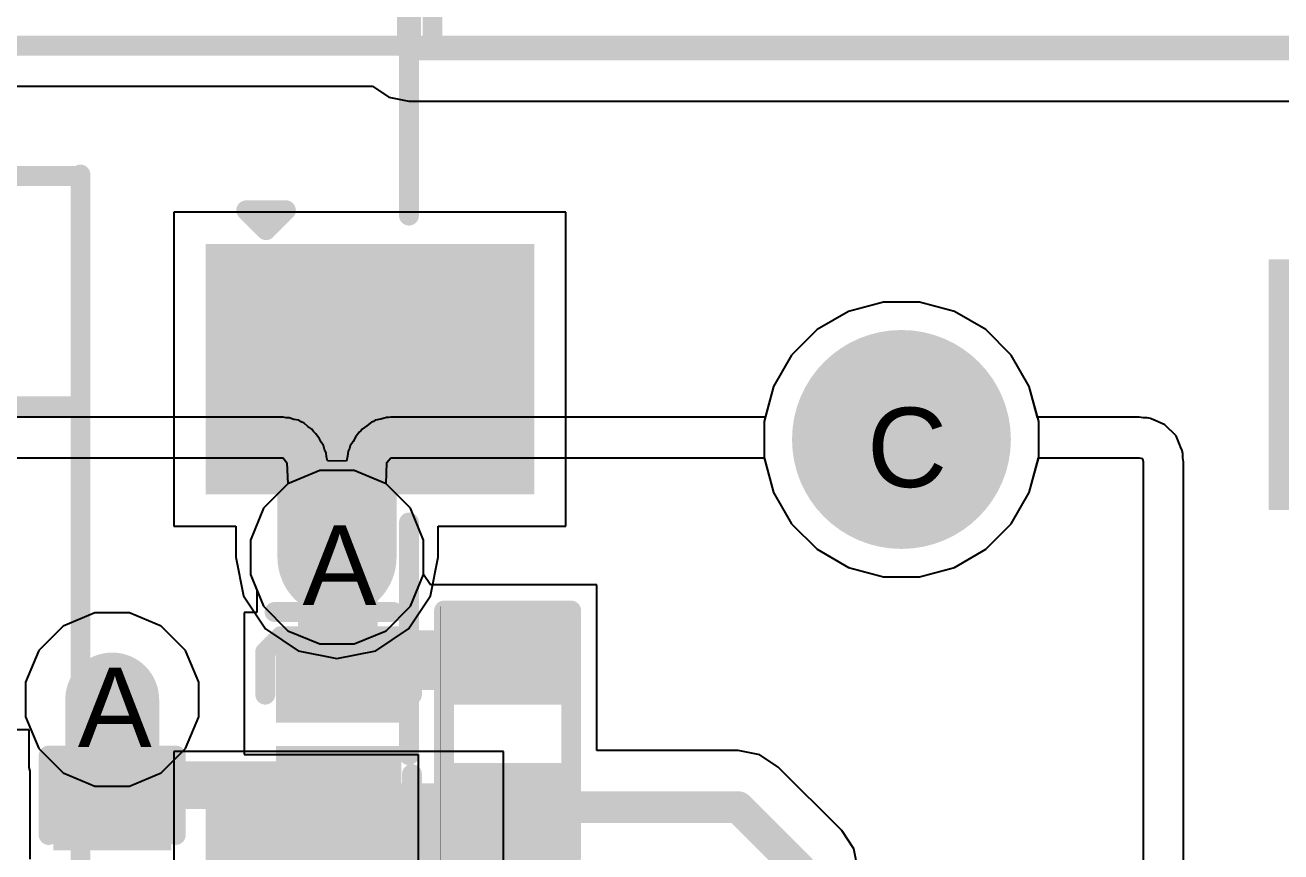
# Model space of a CAD drawing. Header units: inches. Extents: x 0 to 5271, y 0 to 5417.
# Drawn here: x 38.09 to 46.12, y 104.84 to 110.13 of the extents above; entities that cross this region are included whole.
import ezdxf

# ---------------------------------------------------------------- set-up
doc = ezdxf.new("R2010")
doc.units = ezdxf.units.IN
for name, color, linetype in [('Board_Outline', 216, 'Continuous'), ('Bottom Layer', 5, 'Continuous'), ('Bottom Overlay', 54, 'Continuous'), ('Bottom Paste', 16, 'Continuous'), ('Bottom Solder', 6, 'Continuous'), ('Drill Drawing', 1, 'Continuous'), ('Keep-Out Layer', 6, 'Continuous'), ('L2_GND1', 16, 'Continuous'), ('L3_SIG1', 76, 'Continuous'), ('L4_PWR', 90, 'Continuous'), ('L5_GND2', 156, 'Continuous'), ('L6_SIG2', 130, 'Continuous'), ('L7_GND3', 216, 'Continuous'), ('Pad Holes', 156, 'Continuous'), ('Top Layer', 1, 'Continuous'), ('Top Overlay', 2, 'Continuous'), ('Top Paste', 8, 'Continuous'), ('Top Solder', 216, 'Continuous'), ('Via Holes', 16, 'Continuous')]:
    doc.layers.add(name, color=color, linetype=linetype)
doc.styles.add('Arial', font='', dxfattribs={"height": 0.2})
doc.styles.get('Arial').set_extended_font_data('Arial')

# ---------------------------------------------------------------- blocks, each defined once
blk = doc.blocks.new('PJ_332D_6A_4')
at = {"layer": 'Bottom Solder'}
h = blk.add_hatch(color=6, dxfattribs=at)
edge = h.paths.add_edge_path()
edge.add_arc((0, 4.275), 0.1016, 0, 360)
at = {"layer": 'Pad Holes'}
h = blk.add_hatch(color=7, dxfattribs=at)
edge = h.paths.add_edge_path()
edge.add_arc((0, 4.275), 0.7, 0, 360)
at = {"layer": 'Top Layer'}
for points in [[(-4.4, 3.975), (-4.4, 5.475), (-2.4, 5.475), (-2.4, 3.975)], [(2.4, 3.875), (2.4, 5.375), (4.4, 5.375), (4.4, 3.875)], [(-4.3999, 0.525), (-4.3999, 2.025), (-2.7999, 2.025), (-2.7999, 0.525)]]:
    blk.add_hatch(color=1, dxfattribs=at).paths.add_polyline_path(points)
at = {"layer": 'Top Paste'}
for points in [[(-4.4, 3.975), (-4.4, 5.475), (-2.4, 5.475), (-2.4, 3.975)], [(2.4, 3.875), (2.4, 5.375), (4.4, 5.375), (4.4, 3.875)], [(-4.3999, 0.525), (-4.3999, 2.025), (-2.7999, 2.025), (-2.7999, 0.525)]]:
    blk.add_hatch(color=8, dxfattribs=at).paths.add_polyline_path(points)
at = {"layer": 'Top Solder'}
for points in [[(-4.4508, 3.9242), (-4.4508, 5.5258), (-2.3492, 5.5258), (-2.3492, 3.9242)], [(2.3492, 3.8242), (2.3492, 5.4258), (4.4508, 5.4258), (4.4508, 3.8242)], [(-4.4507, 0.4742), (-4.4507, 2.0758), (-2.7491, 2.0758), (-2.7491, 0.4742)]]:
    blk.add_hatch(color=216, dxfattribs=at).paths.add_polyline_path(points)
h = blk.add_hatch(color=216, dxfattribs=at)
edge = h.paths.add_edge_path()
edge.add_arc((0, 4.275), 0.1016, 0, 360)
at = {"layer": 'Keep-Out Layer'}
for points in [[(-3.15, 6.775, 0.152, 0.152, 0), (-3.15, 8.775, 0.152, 0.152, 0)], [(-3.15, 6.775, 0.152, 0.152, 0), (-3.15, 8.775, 0.152, 0.152, 0)], [(-3.15, 6.775, 0.152, 0.152, 0), (3.15, 6.775, 0.152, 0.152, 0)], [(-3.15, 6.775, 0.152, 0.152, 0), (3.15, 6.775, 0.152, 0.152, 0)]]:
    blk.add_lwpolyline(points, format="xyseb", dxfattribs=at)
blk.add_lwpolyline([(-3.188, 6.775, 0.076, 0.076, 1), (-3.112, 6.775, 0.076, 0.076, 1)], format="xyseb", close=True, dxfattribs=at)
blk.add_lwpolyline([(-3.188, 6.775, 0.076, 0.076, 1), (-3.112, 6.775, 0.076, 0.076, 1)], format="xyseb", close=True, dxfattribs=at)
blk.add_lwpolyline([(-3.188, 6.775, 0.076, 0.076, 1), (-3.112, 6.775, 0.076, 0.076, 1)], format="xyseb", close=True, dxfattribs=at)
blk.add_lwpolyline([(-3.188, 6.775, 0.076, 0.076, 1), (-3.112, 6.775, 0.076, 0.076, 1)], format="xyseb", close=True, dxfattribs=at)
at = {"layer": 'Top Overlay'}
for points in [[(-3, 6.7751, 0.127, 0.127, 0), (-3, 8.7751, 0.127, 0.127, 0)], [(-3.15, 5.7062, 0.127, 0.127, 0), (-3.15, 6.7751, 0.127, 0.127, 0)], [(-3.15, 6.7751, 0.127, 0.127, 0), (3.15, 6.7751, 0.127, 0.127, 0)], [(-4.191, 5.7404, 0.127, 0.127, 0), (-4.064, 5.6134, 0.127, 0.127, 0)], [(-4.191, 5.7404, 0.127, 0.127, 0), (-3.937, 5.7404, 0.127, 0.127, 0)], [(-4.064, 5.6134, 0.127, 0.127, 0), (-3.937, 5.7404, 0.127, 0.127, 0)], [(-3.15, 2.2562, 0.127, 0.127, 0), (-3.15, 3.7439, 0.127, 0.127, 0)]]:
    blk.add_lwpolyline(points, format="xyseb", dxfattribs=at)
for points in [[(-3.1818, 6.7751, 0.0635, 0.0635, 1), (-3.1183, 6.7751, 0.0635, 0.0635, 1)], [(-3.1818, 6.7751, 0.0635, 0.0635, 1), (-3.1183, 6.7751, 0.0635, 0.0635, 1)], [(-3.0317, 6.7751, 0.0635, 0.0635, 1), (-2.9682, 6.7751, 0.0635, 0.0635, 1)], [(-4.2227, 5.7404, 0.0635, 0.0635, 1), (-4.1593, 5.7404, 0.0635, 0.0635, 1)], [(-4.2227, 5.7404, 0.0635, 0.0635, 1), (-4.1593, 5.7404, 0.0635, 0.0635, 1)], [(-3.9688, 5.7404, 0.0635, 0.0635, 1), (-3.9053, 5.7404, 0.0635, 0.0635, 1)], [(-3.9688, 5.7404, 0.0635, 0.0635, 1), (-3.9053, 5.7404, 0.0635, 0.0635, 1)], [(-3.1818, 5.7062, 0.0635, 0.0635, 1), (-3.1183, 5.7062, 0.0635, 0.0635, 1)], [(-4.0957, 5.6134, 0.0635, 0.0635, 1), (-4.0322, 5.6134, 0.0635, 0.0635, 1)], [(-4.0957, 5.6134, 0.0635, 0.0635, 1), (-4.0322, 5.6134, 0.0635, 0.0635, 1)], [(-3.1818, 3.7439, 0.0635, 0.0635, 1), (-3.1183, 3.7439, 0.0635, 0.0635, 1)], [(-3.1818, 2.2562, 0.0635, 0.0635, 1), (-3.1183, 2.2562, 0.0635, 0.0635, 1)]]:
    blk.add_lwpolyline(points, format="xyseb", close=True, dxfattribs=at)
blk = doc.blocks.new('DFN1006_2L__B__D____________B_112')
at = {"layer": 'Bottom Layer'}
for points in [[(-0.525, 0.35), (-0.125, 0.35), (-0.125, -0.35), (-0.525, -0.35)], [(0.125, 0.35), (0.525, 0.35), (0.525, -0.35), (0.125, -0.35)]]:
    blk.add_hatch(color=5, dxfattribs=at).paths.add_polyline_path(points)
at = {"layer": 'Bottom Paste'}
for points in [[(-0.525, 0.35), (-0.125, 0.35), (-0.125, -0.35), (-0.525, -0.35)], [(0.125, 0.35), (0.525, 0.35), (0.525, -0.35), (0.125, -0.35)]]:
    blk.add_hatch(color=16, dxfattribs=at).paths.add_polyline_path(points)
at = {"layer": 'Bottom Solder'}
for points in [[(-0.5758, 0.4008), (-0.0742, 0.4008), (-0.0742, -0.4008), (-0.5758, -0.4008)], [(0.0742, 0.4008), (0.5758, 0.4008), (0.5758, -0.4008), (0.0742, -0.4008)]]:
    blk.add_hatch(color=6, dxfattribs=at).paths.add_polyline_path(points)
at = {"layer": 'Bottom Overlay'}
for points in [[(-0.5283, 0.4691, 0.127, 0.127, 0), (-0.6283, 0.3691, 0.127, 0.127, 0)], [(-0.5283, 0.4691, 0.127, 0.127, 0), (-0.254, 0.4691, 0.127, 0.127, 0)], [(0.254, 0.4691, 0.127, 0.127, 0), (0.5283, 0.4691, 0.127, 0.127, 0)], [(0.5283, 0.4691, 0.127, 0.127, 0), (0.6284, 0.3691, 0.127, 0.127, 0)], [(-0.783, 0.41, 0.127, 0.127, 0), (-0.783, -0.3501, 0.127, 0.127, 0)], [(-0.6283, 0.3691, 0.127, 0.127, 0), (-0.6283, -0.3692, 0.127, 0.127, 0)], [(0.6284, 0.3691, 0.127, 0.127, 0), (0.6284, -0.3692, 0.127, 0.127, 0)], [(0.7829, 0.41, 0.127, 0.127, 0), (0.7829, -0.3501, 0.127, 0.127, 0)], [(-0.6283, -0.3692, 0.127, 0.127, 0), (-0.5283, -0.4692, 0.127, 0.127, 0)], [(0.6284, -0.3692, 0.127, 0.127, 0), (0.5283, -0.4692, 0.127, 0.127, 0)], [(-0.5283, -0.4692, 0.127, 0.127, 0), (-0.4983, -0.4692, 0.127, 0.127, 0)], [(-0.4983, -0.4692, 0.127, 0.127, 0), (-0.254, -0.4692, 0.127, 0.127, 0)], [(0.254, -0.4692, 0.127, 0.127, 0), (0.4984, -0.4692, 0.127, 0.127, 0)], [(0.4984, -0.4692, 0.127, 0.127, 0), (0.5283, -0.4692, 0.127, 0.127, 0)]]:
    blk.add_lwpolyline(points, format="xyseb", dxfattribs=at)
for points in [[(-0.5601, 0.4691, 0.0635, 0.0635, 1), (-0.4966, 0.4691, 0.0635, 0.0635, 1)], [(-0.5601, 0.4691, 0.0635, 0.0635, 1), (-0.4966, 0.4691, 0.0635, 0.0635, 1)], [(-0.2857, 0.4691, 0.0635, 0.0635, 1), (-0.2222, 0.4691, 0.0635, 0.0635, 1)], [(0.2223, 0.4691, 0.0635, 0.0635, 1), (0.2858, 0.4691, 0.0635, 0.0635, 1)], [(0.4966, 0.4691, 0.0635, 0.0635, 1), (0.5601, 0.4691, 0.0635, 0.0635, 1)], [(0.4966, 0.4691, 0.0635, 0.0635, 1), (0.5601, 0.4691, 0.0635, 0.0635, 1)], [(-0.8147, 0.41, 0.0635, 0.0635, 1), (-0.7512, 0.41, 0.0635, 0.0635, 1)], [(-0.6601, 0.3691, 0.0635, 0.0635, 1), (-0.5966, 0.3691, 0.0635, 0.0635, 1)], [(-0.6601, 0.3691, 0.0635, 0.0635, 1), (-0.5966, 0.3691, 0.0635, 0.0635, 1)], [(0.5966, 0.3691, 0.0635, 0.0635, 1), (0.6601, 0.3691, 0.0635, 0.0635, 1)], [(0.5966, 0.3691, 0.0635, 0.0635, 1), (0.6601, 0.3691, 0.0635, 0.0635, 1)], [(0.7512, 0.41, 0.0635, 0.0635, 1), (0.8147, 0.41, 0.0635, 0.0635, 1)], [(-0.8147, -0.3501, 0.0635, 0.0635, 1), (-0.7512, -0.3501, 0.0635, 0.0635, 1)], [(-0.6601, -0.3692, 0.0635, 0.0635, 1), (-0.5966, -0.3692, 0.0635, 0.0635, 1)], [(-0.6601, -0.3692, 0.0635, 0.0635, 1), (-0.5966, -0.3692, 0.0635, 0.0635, 1)], [(0.5966, -0.3692, 0.0635, 0.0635, 1), (0.6601, -0.3692, 0.0635, 0.0635, 1)], [(0.5966, -0.3692, 0.0635, 0.0635, 1), (0.6601, -0.3692, 0.0635, 0.0635, 1)], [(0.7512, -0.3501, 0.0635, 0.0635, 1), (0.8147, -0.3501, 0.0635, 0.0635, 1)], [(-0.5601, -0.4692, 0.0635, 0.0635, 1), (-0.4966, -0.4692, 0.0635, 0.0635, 1)], [(-0.5601, -0.4692, 0.0635, 0.0635, 1), (-0.4966, -0.4692, 0.0635, 0.0635, 1)], [(-0.5301, -0.4692, 0.0635, 0.0635, 1), (-0.4666, -0.4692, 0.0635, 0.0635, 1)], [(-0.5301, -0.4692, 0.0635, 0.0635, 1), (-0.4666, -0.4692, 0.0635, 0.0635, 1)], [(-0.2857, -0.4692, 0.0635, 0.0635, 1), (-0.2222, -0.4692, 0.0635, 0.0635, 1)], [(0.2223, -0.4692, 0.0635, 0.0635, 1), (0.2858, -0.4692, 0.0635, 0.0635, 1)], [(0.4666, -0.4692, 0.0635, 0.0635, 1), (0.5301, -0.4692, 0.0635, 0.0635, 1)], [(0.4666, -0.4692, 0.0635, 0.0635, 1), (0.5301, -0.4692, 0.0635, 0.0635, 1)], [(0.4966, -0.4692, 0.0635, 0.0635, 1), (0.5601, -0.4692, 0.0635, 0.0635, 1)], [(0.4966, -0.4692, 0.0635, 0.0635, 1), (0.5601, -0.4692, 0.0635, 0.0635, 1)]]:
    blk.add_lwpolyline(points, format="xyseb", close=True, dxfattribs=at)
blk = doc.blocks.new('XH_2A_Y_291')
at = {"layer": 'Top Overlay'}
for points in [[(-2.4384, 3.3528, 0.127, 0.127, 0), (-2.4384, -2.4473, 0.127, 0.127, 0)], [(-1.8542, -0.9652, 0.127, 0.127, 0), (-2.4384, -0.9652, 0.127, 0.127, 0)], [(5.08, -2.4384, 0.127, 0.127, 0), (-2.4201, -2.4384, 0.127, 0.127, 0)]]:
    blk.add_lwpolyline(points, format="xyseb", dxfattribs=at)
for points in [[(-2.4702, -0.9652, 0.0635, 0.0635, 1), (-2.4067, -0.9652, 0.0635, 0.0635, 1)], [(-2.4702, -2.4473, 0.0635, 0.0635, 1), (-2.4067, -2.4473, 0.0635, 0.0635, 1)], [(-2.4519, -2.4384, 0.0635, 0.0635, 1), (-2.3884, -2.4384, 0.0635, 0.0635, 1)]]:
    blk.add_lwpolyline(points, format="xyseb", close=True, dxfattribs=at)
blk = doc.blocks.new('RES_0402_B_503')
at = {"layer": 'Bottom Layer'}
for points in [[(-0.2413, 0.3175), (-0.2413, -0.3175), (-0.6985, -0.3175), (-0.6985, 0.3175)], [(0.6985, 0.3175), (0.6985, -0.3175), (0.2413, -0.3175), (0.2413, 0.3175)]]:
    blk.add_hatch(color=5, dxfattribs=at).paths.add_polyline_path(points)
at = {"layer": 'Bottom Paste'}
for points in [[(-0.2413, 0.3175), (-0.2413, -0.3175), (-0.6985, -0.3175), (-0.6985, 0.3175)], [(0.6985, 0.3175), (0.6985, -0.3175), (0.2413, -0.3175), (0.2413, 0.3175)]]:
    blk.add_hatch(color=16, dxfattribs=at).paths.add_polyline_path(points)
at = {"layer": 'Bottom Solder'}
for points in [[(-0.1863, 0.3725), (-0.1863, -0.3725), (-0.7535, -0.3725), (-0.7535, 0.3725)], [(0.7535, 0.3725), (0.7535, -0.3725), (0.1863, -0.3725), (0.1863, 0.3725)]]:
    blk.add_hatch(color=6, dxfattribs=at).paths.add_polyline_path(points)
at = {"layer": 'Bottom Overlay'}
for points in [[(-0.7874, 0.4064, 0.127, 0.127, 0), (0.7874, 0.4064, 0.127, 0.127, 0)], [(-0.7874, 0.4064, 0.127, 0.127, 0), (-0.7874, -0.4064, 0.127, 0.127, 0)], [(-0.8128, 0.4318, 0.00323, 0.00323, 0), (0.8128, 0.4318, 0.00323, 0.00323, 0)], [(0.7874, 0.4064, 0.127, 0.127, 0), (0.7874, -0.4064, 0.127, 0.127, 0)], [(-0.7874, -0.4064, 0.127, 0.127, 0), (0.7874, -0.4064, 0.127, 0.127, 0)]]:
    blk.add_lwpolyline(points, format="xyseb", dxfattribs=at)
for points in [[(-0.8192, 0.4064, 0.0635, 0.0635, 1), (-0.7557, 0.4064, 0.0635, 0.0635, 1)], [(-0.8192, 0.4064, 0.0635, 0.0635, 1), (-0.7557, 0.4064, 0.0635, 0.0635, 1)], [(-0.8136, 0.4318, 0.00161, 0.00161, 1), (-0.812, 0.4318, 0.00161, 0.00161, 1)], [(0.7556, 0.4064, 0.0635, 0.0635, 1), (0.8191, 0.4064, 0.0635, 0.0635, 1)], [(0.7556, 0.4064, 0.0635, 0.0635, 1), (0.8191, 0.4064, 0.0635, 0.0635, 1)], [(0.812, 0.4318, 0.00161, 0.00161, 1), (0.8136, 0.4318, 0.00161, 0.00161, 1)], [(-0.8192, -0.4064, 0.0635, 0.0635, 1), (-0.7557, -0.4064, 0.0635, 0.0635, 1)], [(-0.8192, -0.4064, 0.0635, 0.0635, 1), (-0.7557, -0.4064, 0.0635, 0.0635, 1)], [(0.7556, -0.4064, 0.0635, 0.0635, 1), (0.8191, -0.4064, 0.0635, 0.0635, 1)], [(0.7556, -0.4064, 0.0635, 0.0635, 1), (0.8191, -0.4064, 0.0635, 0.0635, 1)]]:
    blk.add_lwpolyline(points, format="xyseb", close=True, dxfattribs=at)
blk = doc.blocks.new('CAP_0402_B_565')
at = {"layer": 'Bottom Layer'}
for points in [[(-0.2414, 0.3175), (-0.2414, -0.3175), (-0.6986, -0.3175), (-0.6986, 0.3175)], [(0.6984, 0.3175), (0.6984, -0.3175), (0.2412, -0.3175), (0.2412, 0.3175)]]:
    blk.add_hatch(color=5, dxfattribs=at).paths.add_polyline_path(points)
at = {"layer": 'Bottom Paste'}
for points in [[(-0.2414, 0.3175), (-0.2414, -0.3175), (-0.6986, -0.3175), (-0.6986, 0.3175)], [(0.6984, 0.3175), (0.6984, -0.3175), (0.2412, -0.3175), (0.2412, 0.3175)]]:
    blk.add_hatch(color=16, dxfattribs=at).paths.add_polyline_path(points)
at = {"layer": 'Bottom Solder'}
for points in [[(-0.1814, 0.3775), (-0.1814, -0.3775), (-0.7586, -0.3775), (-0.7586, 0.3775)], [(0.7584, 0.3775), (0.7584, -0.3775), (0.1812, -0.3775), (0.1812, 0.3775)]]:
    blk.add_hatch(color=6, dxfattribs=at).paths.add_polyline_path(points)
at = {"layer": 'Bottom Overlay'}
for points in [[(-0.7875, -0.4064, 0.127, 0.127, 0), (-0.7875, 0.4064, 0.127, 0.127, 0)], [(-0.2795, 0.4064, 0.127, 0.127, 0), (-0.7875, 0.4064, 0.127, 0.127, 0)], [(0.7873, 0.4064, 0.127, 0.127, 0), (0.2793, 0.4064, 0.127, 0.127, 0)], [(0.7873, -0.4064, 0.127, 0.127, 0), (0.7873, 0.4064, 0.127, 0.127, 0)], [(-0.2795, -0.4064, 0.127, 0.127, 0), (-0.7875, -0.4064, 0.127, 0.127, 0)], [(0.7873, -0.4064, 0.127, 0.127, 0), (0.2793, -0.4064, 0.127, 0.127, 0)]]:
    blk.add_lwpolyline(points, format="xyseb", dxfattribs=at)
for points in [[(-0.8192, 0.4064, 0.0635, 0.0635, 1), (-0.7557, 0.4064, 0.0635, 0.0635, 1)], [(-0.8192, 0.4064, 0.0635, 0.0635, 1), (-0.7557, 0.4064, 0.0635, 0.0635, 1)], [(-0.3112, 0.4064, 0.0635, 0.0635, 1), (-0.2477, 0.4064, 0.0635, 0.0635, 1)], [(0.2476, 0.4064, 0.0635, 0.0635, 1), (0.3111, 0.4064, 0.0635, 0.0635, 1)], [(0.7556, 0.4064, 0.0635, 0.0635, 1), (0.8191, 0.4064, 0.0635, 0.0635, 1)], [(0.7556, 0.4064, 0.0635, 0.0635, 1), (0.8191, 0.4064, 0.0635, 0.0635, 1)], [(-0.8192, -0.4064, 0.0635, 0.0635, 1), (-0.7557, -0.4064, 0.0635, 0.0635, 1)], [(-0.8192, -0.4064, 0.0635, 0.0635, 1), (-0.7557, -0.4064, 0.0635, 0.0635, 1)], [(-0.3112, -0.4064, 0.0635, 0.0635, 1), (-0.2477, -0.4064, 0.0635, 0.0635, 1)], [(0.2476, -0.4064, 0.0635, 0.0635, 1), (0.3111, -0.4064, 0.0635, 0.0635, 1)], [(0.7556, -0.4064, 0.0635, 0.0635, 1), (0.8191, -0.4064, 0.0635, 0.0635, 1)], [(0.7556, -0.4064, 0.0635, 0.0635, 1), (0.8191, -0.4064, 0.0635, 0.0635, 1)]]:
    blk.add_lwpolyline(points, format="xyseb", close=True, dxfattribs=at)

msp = doc.modelspace()

# ---------------------------------------------------------------- hatches: boundary and pattern name
at = {"layer": 'Bottom Layer'}
h = msp.add_hatch(color=5, dxfattribs=at)
edge = h.paths.add_edge_path()
edge.add_arc((40.0812, 106.7284), 0.3, 0, 360)
h = msp.add_hatch(color=5, dxfattribs=at)
edge = h.paths.add_edge_path()
edge.add_arc((38.6434, 105.8188), 0.3, 0, 360)
msp.add_hatch(color=5, dxfattribs=at).paths.add_polyline_path([(38.3433, 105.1428), (38.9444, 105.1428), (38.9444, 105.8188), (38.3433, 105.8188)])
at = {"layer": 'L2_GND1'}
h = msp.add_hatch(color=16, dxfattribs=at)
edge = h.paths.add_edge_path()
edge.add_arc((40.0812, 106.7284), 0.3, 0, 360)
h = msp.add_hatch(color=16, dxfattribs=at)
edge = h.paths.add_edge_path()
edge.add_arc((38.6434, 105.8188), 0.3, 0, 360)
at = {"layer": 'L3_SIG1'}
h = msp.add_hatch(color=76, dxfattribs=at)
edge = h.paths.add_edge_path()
edge.add_arc((40.0812, 106.7284), 0.3, 0, 360)
h = msp.add_hatch(color=76, dxfattribs=at)
edge = h.paths.add_edge_path()
edge.add_arc((38.6434, 105.8188), 0.3, 0, 360)
at = {"layer": 'L4_PWR'}
h = msp.add_hatch(color=90, dxfattribs=at)
edge = h.paths.add_edge_path()
edge.add_arc((40.0812, 106.7284), 0.3, 0, 360)
h = msp.add_hatch(color=90, dxfattribs=at)
edge = h.paths.add_edge_path()
edge.add_arc((38.6434, 105.8188), 0.3, 0, 360)
at = {"layer": 'L5_GND2'}
h = msp.add_hatch(color=156, dxfattribs=at)
edge = h.paths.add_edge_path()
edge.add_arc((40.0812, 106.7284), 0.3, 0, 360)
h = msp.add_hatch(color=156, dxfattribs=at)
edge = h.paths.add_edge_path()
edge.add_arc((38.6434, 105.8188), 0.3, 0, 360)
at = {"layer": 'L6_SIG2'}
h = msp.add_hatch(color=130, dxfattribs=at)
edge = h.paths.add_edge_path()
edge.add_arc((40.0812, 106.7284), 0.3, 0, 360)
h = msp.add_hatch(color=130, dxfattribs=at)
edge = h.paths.add_edge_path()
edge.add_arc((38.6434, 105.8188), 0.3, 0, 360)
at = {"layer": 'L7_GND3'}
h = msp.add_hatch(color=216, dxfattribs=at)
edge = h.paths.add_edge_path()
edge.add_arc((40.0812, 106.7284), 0.3, 0, 360)
h = msp.add_hatch(color=216, dxfattribs=at)
edge = h.paths.add_edge_path()
edge.add_arc((38.6434, 105.8188), 0.3, 0, 360)
at = {"layer": 'Top Layer'}
h = msp.add_hatch(color=1, dxfattribs=at)
edge = h.paths.add_edge_path()
edge.add_arc((40.0812, 106.7284), 0.3, 0, 360)
h = msp.add_hatch(color=1, dxfattribs=at)
edge = h.paths.add_edge_path()
edge.add_arc((38.6434, 105.8188), 0.3, 0, 360)
at = {"layer": 'Via Holes'}
h = msp.add_hatch(color=7, dxfattribs=at)
edge = h.paths.add_edge_path()
edge.add_arc((40.0812, 106.7284), 0.15, 0, 360)
h = msp.add_hatch(color=7, dxfattribs=at)
edge = h.paths.add_edge_path()
edge.add_arc((38.6434, 105.8188), 0.15, 0, 360)

# ---------------------------------------------------------------- linework, layer by layer
at = {"layer": 'Board_Outline'}
msp.add_lwpolyline([(0, 110, 0.127, 0.127, 0), (150, 110, 0.127, 0.127, 0)], format="xyseb", dxfattribs=at)
at = {"layer": 'Bottom Layer'}
for p, q in [((0.259, 109.741), (40.3076, 109.741)), ((40.3076, 109.741), (40.4128, 109.6707)), ((40.4128, 109.6707), (40.5416, 109.6451)), ((40.5416, 109.6451), (46.8416, 109.6451)), ((43.5759, 108.3594), (43.3527, 108.2996)), ((43.8071, 108.3594), (43.5759, 108.3594)), ((44.0303, 108.2996), (43.8071, 108.3594)), ((43.3527, 108.2996), (43.1525, 108.184)), ((44.2305, 108.184), (44.0303, 108.2996)), ((43.1525, 108.184), (42.9891, 108.0206)), ((44.3939, 108.0206), (44.2305, 108.184)), ((42.9891, 108.0206), (42.8735, 107.8204)), ((44.5095, 107.8204), (44.3939, 108.0206)), ((42.8735, 107.8204), (42.8137, 107.5972)), ((44.5693, 107.5972), (44.5095, 107.8204)), ((42.8137, 107.5972), (42.8137, 107.3661)), ((44.5693, 107.3661), (44.5693, 107.5972)), ((42.8137, 107.3661), (42.8735, 107.1428)), ((44.5095, 107.1428), (44.5693, 107.3661)), ((39.971, 107.2824), (39.7674, 107.1981)), ((40.1914, 107.2824), (39.971, 107.2824)), ((40.395, 107.1981), (40.1914, 107.2824)), ((39.7674, 107.1981), (39.6115, 107.0422)), ((40.5509, 107.0422), (40.395, 107.1981)), ((42.8735, 107.1428), (42.9891, 106.9426)), ((44.3939, 106.9426), (44.5095, 107.1428)), ((39.6115, 107.0422), (39.5272, 106.8386)), ((40.6352, 106.8386), (40.5509, 107.0422)), ((42.9891, 106.9426), (43.1525, 106.7792)), ((44.2305, 106.7792), (44.3939, 106.9426)), ((39.5272, 106.8386), (39.5272, 106.6182)), ((40.6352, 106.6182), (40.6352, 106.8386)), ((43.1525, 106.7792), (43.3527, 106.6636)), ((44.0303, 106.6636), (44.2305, 106.7792)), ((39.5272, 106.6182), (39.5685, 106.5184)), ((40.6791, 106.5525), (40.6352, 106.6182)), ((43.3527, 106.6636), (43.5759, 106.6038)), ((43.5759, 106.6038), (43.8071, 106.6038)), ((43.8071, 106.6038), (44.0303, 106.6636)), ((39.5685, 106.5184), (39.5685, 106.3746)), ((41.744, 106.5525), (40.6791, 106.5525)), ((41.744, 105.4927), (41.744, 106.5525)), ((39.5685, 106.3746), (39.4877, 106.3746)), ((39.4877, 106.3746), (39.4877, 105.4666)), ((38.1127, 105.6254), (37.1608, 105.6254)), ((38.1127, 105.3845), (38.1127, 105.6254)), ((39.4877, 105.4666), (40.601, 105.4666)), ((40.601, 105.4666), (40.601, 104.6475)), ((42.6471, 105.4927), (41.744, 105.4927)), ((42.7858, 105.4651), (42.6471, 105.4927)), ((42.6471, 105.4927), (42.6471, 105.4927)), ((42.9035, 105.3865), (42.7858, 105.4651)), ((38.1177, 105.3595), (38.1127, 105.3845)), ((43.3094, 104.9806), (42.9035, 105.3865)), ((38.1177, 104.7979), (38.1177, 105.3595)), ((43.388, 104.8629), (43.3094, 104.9806)), ((43.3094, 104.9806), (43.3094, 104.9806)), ((43.4156, 104.7242), (43.388, 104.8629))]:
    msp.add_line(p, q, dxfattribs=at)
for points in [[(40.0865, 106.1568, 0.508, 0.508, 0), (40.0865, 106.7282, 0.508, 0.508, 0)], [(40.2417, 105.9206, 0.381, 0.381, 0), (40.391, 106.0699, 0.381, 0.381, 0)], [(40.391, 106.0699, 0.381, 0.381, 0), (41.1725, 106.0699, 0.381, 0.381, 0)], [(40.0917, 105.9206, 0.381, 0.381, 0), (40.2417, 105.9206, 0.381, 0.381, 0)], [(38.5858, 105.2706, 0.3048, 0.3048, 0), (40.0917, 105.2706, 0.3048, 0.3048, 0)], [(38.6434, 105.1428, 0.3048, 0.3048, 0), (38.7323, 105.1428, 0.3048, 0.3048, 0)], [(41.1725, 105.1301, 0.2032, 0.2032, 0), (42.6471, 105.1301, 0.2032, 0.2032, 0)], [(42.6471, 105.1301, 0.2032, 0.2032, 0), (43.053, 104.7242, 0.2032, 0.2032, 0)]]:
    msp.add_lwpolyline(points, format="xyseb", dxfattribs=at)
for points in [[(39.9595, 106.7282, 0.254, 0.254, 1), (40.2135, 106.7282, 0.254, 0.254, 1)], [(39.9595, 106.1568, 0.254, 0.254, 1), (40.2135, 106.1568, 0.254, 0.254, 1)], [(40.2958, 106.0699, 0.1905, 0.1905, 1), (40.4863, 106.0699, 0.1905, 0.1905, 1)], [(40.2958, 106.0699, 0.1905, 0.1905, 1), (40.4863, 106.0699, 0.1905, 0.1905, 1)], [(41.0772, 106.0699, 0.1905, 0.1905, 1), (41.2677, 106.0699, 0.1905, 0.1905, 1)], [(39.9964, 105.9206, 0.1905, 0.1905, 1), (40.1869, 105.9206, 0.1905, 0.1905, 1)], [(40.1464, 105.9206, 0.1905, 0.1905, 1), (40.3369, 105.9206, 0.1905, 0.1905, 1)], [(40.1464, 105.9206, 0.1905, 0.1905, 1), (40.3369, 105.9206, 0.1905, 0.1905, 1)], [(38.5096, 105.2706, 0.1524, 0.1524, 1), (38.662, 105.2706, 0.1524, 0.1524, 1)], [(40.0155, 105.2706, 0.1524, 0.1524, 1), (40.1679, 105.2706, 0.1524, 0.1524, 1)], [(38.5672, 105.1428, 0.1524, 0.1524, 1), (38.7196, 105.1428, 0.1524, 0.1524, 1)], [(38.6561, 105.1428, 0.1524, 0.1524, 1), (38.8085, 105.1428, 0.1524, 0.1524, 1)], [(41.1217, 105.1301, 0.1016, 0.1016, 1), (41.2233, 105.1301, 0.1016, 0.1016, 1)], [(42.5963, 105.1301, 0.1016, 0.1016, 1), (42.6979, 105.1301, 0.1016, 0.1016, 1)], [(42.5963, 105.1301, 0.1016, 0.1016, 1), (42.6979, 105.1301, 0.1016, 0.1016, 1)]]:
    msp.add_lwpolyline(points, format="xyseb", close=True, dxfattribs=at)
at = {"layer": 'L2_GND1'}
for p, q in [((0.259, 109.741), (40.3076, 109.741)), ((40.3076, 109.741), (40.4128, 109.6707)), ((40.4128, 109.6707), (40.5416, 109.6451)), ((40.5416, 109.6451), (46.8416, 109.6451)), ((43.5759, 108.3594), (43.3527, 108.2996)), ((43.8071, 108.3594), (43.5759, 108.3594)), ((44.0303, 108.2996), (43.8071, 108.3594)), ((43.3527, 108.2996), (43.1525, 108.184)), ((44.2305, 108.184), (44.0303, 108.2996)), ((43.1525, 108.184), (42.9891, 108.0206)), ((44.3939, 108.0206), (44.2305, 108.184)), ((42.9891, 108.0206), (42.8735, 107.8204)), ((44.5095, 107.8204), (44.3939, 108.0206)), ((42.8735, 107.8204), (42.8137, 107.5972)), ((44.5693, 107.5972), (44.5095, 107.8204)), ((42.8137, 107.5972), (42.8137, 107.3661)), ((44.5693, 107.3661), (44.5693, 107.5972)), ((42.8137, 107.3661), (42.8735, 107.1428)), ((44.5095, 107.1428), (44.5693, 107.3661)), ((39.971, 107.2824), (39.7674, 107.1981)), ((40.1914, 107.2824), (39.971, 107.2824)), ((40.395, 107.1981), (40.1914, 107.2824)), ((39.7674, 107.1981), (39.6115, 107.0422)), ((40.5509, 107.0422), (40.395, 107.1981)), ((42.8735, 107.1428), (42.9891, 106.9426)), ((44.3939, 106.9426), (44.5095, 107.1428)), ((39.6115, 107.0422), (39.5272, 106.8386)), ((40.6352, 106.8386), (40.5509, 107.0422)), ((42.9891, 106.9426), (43.1525, 106.7792)), ((44.2305, 106.7792), (44.3939, 106.9426)), ((39.5272, 106.8386), (39.5272, 106.6182)), ((40.6352, 106.6182), (40.6352, 106.8386)), ((43.1525, 106.7792), (43.3527, 106.6636)), ((44.0303, 106.6636), (44.2305, 106.7792)), ((39.5272, 106.6182), (39.6115, 106.4146)), ((40.5509, 106.4146), (40.6352, 106.6182)), ((43.3527, 106.6636), (43.5759, 106.6038)), ((43.5759, 106.6038), (43.8071, 106.6038)), ((43.8071, 106.6038), (44.0303, 106.6636)), ((38.5332, 106.3728), (38.3295, 106.2885)), ((38.7535, 106.3728), (38.5332, 106.3728)), ((38.9572, 106.2885), (38.7535, 106.3728)), ((39.6115, 106.4146), (39.7674, 106.2588)), ((40.395, 106.2588), (40.5509, 106.4146)), ((38.3295, 106.2885), (38.1737, 106.1327)), ((39.113, 106.1327), (38.9572, 106.2885)), ((39.7674, 106.2588), (39.971, 106.1744)), ((40.1914, 106.1744), (40.395, 106.2588)), ((38.1737, 106.1327), (38.0894, 105.929)), ((39.1974, 105.929), (39.113, 106.1327)), ((39.971, 106.1744), (40.1914, 106.1744)), ((38.0894, 105.929), (38.0894, 105.7086)), ((39.1974, 105.7086), (39.1974, 105.929)), ((38.0894, 105.7086), (38.1737, 105.505)), ((39.113, 105.505), (39.1974, 105.7086)), ((38.1737, 105.505), (38.3295, 105.3492)), ((38.9572, 105.3492), (39.113, 105.505)), ((38.3295, 105.3492), (38.5332, 105.2648)), ((38.7535, 105.2648), (38.9572, 105.3492)), ((38.5332, 105.2648), (38.7535, 105.2648))]:
    msp.add_line(p, q, dxfattribs=at)
at = {"layer": 'L3_SIG1'}
for p, q in [((0.259, 109.741), (40.3076, 109.741)), ((40.3076, 109.741), (40.4128, 109.6707)), ((40.4128, 109.6707), (40.5416, 109.6451)), ((40.5416, 109.6451), (46.8416, 109.6451)), ((43.5759, 108.3594), (43.3527, 108.2996)), ((43.8071, 108.3594), (43.5759, 108.3594)), ((44.0303, 108.2996), (43.8071, 108.3594)), ((43.3527, 108.2996), (43.1525, 108.184)), ((44.2305, 108.184), (44.0303, 108.2996)), ((43.1525, 108.184), (42.9891, 108.0206)), ((44.3939, 108.0206), (44.2305, 108.184)), ((42.9891, 108.0206), (42.8735, 107.8204)), ((44.5095, 107.8204), (44.3939, 108.0206)), ((42.8735, 107.8204), (42.8137, 107.5972)), ((44.5693, 107.5972), (44.5095, 107.8204)), ((42.8137, 107.5972), (42.8137, 107.3661)), ((44.5693, 107.3661), (44.5693, 107.5972)), ((42.8137, 107.3661), (42.8735, 107.1428)), ((44.5095, 107.1428), (44.5693, 107.3661)), ((39.971, 107.2824), (39.7674, 107.1981)), ((40.1914, 107.2824), (39.971, 107.2824)), ((40.395, 107.1981), (40.1914, 107.2824)), ((39.7674, 107.1981), (39.6115, 107.0422)), ((40.5509, 107.0422), (40.395, 107.1981)), ((42.8735, 107.1428), (42.9891, 106.9426)), ((44.3939, 106.9426), (44.5095, 107.1428)), ((39.6115, 107.0422), (39.5272, 106.8386)), ((40.6352, 106.8386), (40.5509, 107.0422)), ((42.9891, 106.9426), (43.1525, 106.7792)), ((44.2305, 106.7792), (44.3939, 106.9426)), ((39.5272, 106.8386), (39.5272, 106.6182)), ((40.6352, 106.6182), (40.6352, 106.8386)), ((43.1525, 106.7792), (43.3527, 106.6636)), ((44.0303, 106.6636), (44.2305, 106.7792)), ((39.5272, 106.6182), (39.6115, 106.4146)), ((40.5509, 106.4146), (40.6352, 106.6182)), ((43.3527, 106.6636), (43.5759, 106.6038)), ((43.5759, 106.6038), (43.8071, 106.6038)), ((43.8071, 106.6038), (44.0303, 106.6636)), ((39.6115, 106.4146), (39.7674, 106.2588)), ((40.395, 106.2588), (40.5509, 106.4146)), ((39.7674, 106.2588), (39.971, 106.1744)), ((40.1914, 106.1744), (40.395, 106.2588)), ((39.971, 106.1744), (40.1914, 106.1744))]:
    msp.add_line(p, q, dxfattribs=at)
at = {"layer": 'L4_PWR'}
for p, q in [((0.259, 109.741), (40.3076, 109.741)), ((40.3076, 109.741), (40.4128, 109.6707)), ((40.4128, 109.6707), (40.5416, 109.6451)), ((40.5416, 109.6451), (46.8416, 109.6451)), ((43.5759, 108.3594), (43.3527, 108.2996)), ((43.8071, 108.3594), (43.5759, 108.3594)), ((44.0303, 108.2996), (43.8071, 108.3594)), ((43.3527, 108.2996), (43.1525, 108.184)), ((44.2305, 108.184), (44.0303, 108.2996)), ((43.1525, 108.184), (42.9891, 108.0206)), ((44.3939, 108.0206), (44.2305, 108.184)), ((42.9891, 108.0206), (42.8735, 107.8204)), ((44.5095, 107.8204), (44.3939, 108.0206)), ((42.8735, 107.8204), (42.8205, 107.6225)), ((44.5625, 107.6225), (44.5095, 107.8204)), ((39.7375, 107.6238), (37.1194, 107.6238)), ((39.7566, 107.62), (39.7375, 107.6238)), ((39.7762, 107.6209), (39.7566, 107.62)), ((39.8057, 107.6102), (39.7762, 107.6209)), ((39.8366, 107.6041), (39.8057, 107.6102)), ((39.8528, 107.5932), (39.8366, 107.6041)), ((39.8712, 107.5866), (39.8528, 107.5932)), ((39.8945, 107.5654), (39.8712, 107.5866)), ((39.9206, 107.5479), (39.8945, 107.5654)), ((40.2731, 107.5685), (40.2424, 107.5479)), ((40.3014, 107.5921), (40.2731, 107.5685)), ((40.3148, 107.5963), (40.3014, 107.5921)), ((40.3264, 107.6041), (40.3148, 107.5963)), ((40.3626, 107.6113), (40.3264, 107.6041)), ((40.3979, 107.6223), (40.3626, 107.6113)), ((40.4118, 107.6211), (40.3979, 107.6223)), ((40.4255, 107.6238), (40.4118, 107.6211)), ((42.814, 107.6238), (40.4255, 107.6238)), ((42.8205, 107.6225), (42.814, 107.6238)), ((44.569, 107.6238), (44.5625, 107.6225)), ((45.2119, 107.6238), (44.569, 107.6238)), ((45.2369, 107.6188), (45.2119, 107.6238)), ((45.2624, 107.6188), (45.2369, 107.6188)), ((45.2837, 107.6146), (45.2624, 107.6188)), ((45.3073, 107.6048), (45.2837, 107.6146)), ((45.311, 107.6041), (45.3073, 107.6048)), ((45.3142, 107.602), (45.311, 107.6041)), ((45.377, 107.5759), (45.3142, 107.602)), ((45.4485, 107.5045), (45.377, 107.5759)), ((39.9315, 107.5317), (39.9206, 107.5479)), ((39.9459, 107.5185), (39.9315, 107.5317)), ((39.9694, 107.4866), (39.9459, 107.5185)), ((39.9802, 107.4636), (39.9694, 107.4866)), ((40.1986, 107.496), (40.1837, 107.4675)), ((40.2239, 107.5274), (40.1986, 107.496)), ((40.2346, 107.5363), (40.2239, 107.5274)), ((40.2424, 107.5479), (40.2346, 107.5363)), ((45.4745, 107.4416), (45.4485, 107.5045)), ((39.9953, 107.4432), (39.9802, 107.4636)), ((40.0015, 107.4183), (39.9953, 107.4432)), ((40.0124, 107.3951), (40.0015, 107.4183)), ((40.0136, 107.3698), (40.0124, 107.3951)), ((40.1517, 107.4064), (40.1488, 107.3745)), ((40.1605, 107.4232), (40.1517, 107.4064)), ((40.1648, 107.4415), (40.1605, 107.4232)), ((40.1837, 107.4675), (40.1648, 107.4415)), ((45.4767, 107.4384), (45.4745, 107.4416)), ((45.4774, 107.4347), (45.4767, 107.4384)), ((45.4872, 107.4111), (45.4774, 107.4347)), ((45.4914, 107.3898), (45.4872, 107.4111)), ((45.4914, 107.3643), (45.4914, 107.3898)), ((37.1194, 107.3648), (39.7375, 107.3648)), ((39.7375, 107.3648), (39.761, 107.3329)), ((39.761, 107.3329), (39.7674, 107.1981)), ((40.0197, 107.3451), (40.0136, 107.3698)), ((40.1414, 107.3433), (40.0197, 107.3451)), ((40.1488, 107.3745), (40.1414, 107.3433)), ((40.395, 107.1981), (40.4002, 107.3334)), ((40.4002, 107.3334), (40.4255, 107.3648)), ((40.4255, 107.3648), (42.814, 107.3648)), ((42.814, 107.3648), (42.8735, 107.1428)), ((44.5095, 107.1428), (44.569, 107.3648)), ((44.569, 107.3648), (45.2119, 107.3648)), ((45.2119, 107.3648), (45.2332, 107.3606)), ((45.2332, 107.3606), (45.2374, 107.3393)), ((45.2374, 107.3393), (45.2374, 103.5638)), ((45.4964, 107.3393), (45.4914, 107.3643)), ((45.4964, 103.5638), (45.4964, 107.3393)), ((39.7674, 107.1981), (39.6115, 107.0422)), ((40.5509, 107.0422), (40.395, 107.1981)), ((42.8735, 107.1428), (42.9891, 106.9426)), ((44.3939, 106.9426), (44.5095, 107.1428)), ((39.6115, 107.0422), (39.5272, 106.8386)), ((40.6352, 106.8386), (40.5509, 107.0422)), ((42.9891, 106.9426), (43.1525, 106.7792)), ((44.2305, 106.7792), (44.3939, 106.9426)), ((39.5272, 106.8386), (39.5272, 106.6182)), ((40.6352, 106.6182), (40.6352, 106.8386)), ((43.1525, 106.7792), (43.3527, 106.6636)), ((44.0303, 106.6636), (44.2305, 106.7792)), ((39.5272, 106.6182), (39.6115, 106.4146)), ((40.5509, 106.4146), (40.6352, 106.6182)), ((43.3527, 106.6636), (43.5759, 106.6038)), ((43.5759, 106.6038), (43.8071, 106.6038)), ((43.8071, 106.6038), (44.0303, 106.6636)), ((38.5332, 106.3728), (38.3295, 106.2885)), ((38.7535, 106.3728), (38.5332, 106.3728)), ((38.9572, 106.2885), (38.7535, 106.3728)), ((39.6115, 106.4146), (39.7674, 106.2588)), ((40.395, 106.2588), (40.5509, 106.4146)), ((38.3295, 106.2885), (38.1737, 106.1327)), ((39.113, 106.1327), (38.9572, 106.2885)), ((39.7674, 106.2588), (39.971, 106.1744)), ((40.1914, 106.1744), (40.395, 106.2588)), ((38.1737, 106.1327), (38.0894, 105.929)), ((39.1974, 105.929), (39.113, 106.1327)), ((39.971, 106.1744), (40.1914, 106.1744)), ((38.0894, 105.929), (38.0894, 105.7086)), ((39.1974, 105.7086), (39.1974, 105.929)), ((38.0894, 105.7086), (38.1737, 105.505)), ((39.113, 105.505), (39.1974, 105.7086)), ((38.1737, 105.505), (38.3295, 105.3492)), ((38.9572, 105.3492), (39.113, 105.505)), ((38.3295, 105.3492), (38.5332, 105.2648)), ((38.7535, 105.2648), (38.9572, 105.3492)), ((38.5332, 105.2648), (38.7535, 105.2648))]:
    msp.add_line(p, q, dxfattribs=at)
at = {"layer": 'L5_GND2'}
for p, q in [((0.259, 109.741), (40.3076, 109.741)), ((40.3076, 109.741), (40.4128, 109.6707)), ((40.4128, 109.6707), (40.5416, 109.6451)), ((40.5416, 109.6451), (46.8416, 109.6451)), ((43.5759, 108.3594), (43.3527, 108.2996)), ((43.8071, 108.3594), (43.5759, 108.3594)), ((44.0303, 108.2996), (43.8071, 108.3594)), ((43.3527, 108.2996), (43.1525, 108.184)), ((44.2305, 108.184), (44.0303, 108.2996)), ((43.1525, 108.184), (42.9891, 108.0206)), ((44.3939, 108.0206), (44.2305, 108.184)), ((42.9891, 108.0206), (42.8735, 107.8204)), ((44.5095, 107.8204), (44.3939, 108.0206)), ((42.8735, 107.8204), (42.8137, 107.5972)), ((44.5693, 107.5972), (44.5095, 107.8204)), ((42.8137, 107.5972), (42.8137, 107.3661)), ((44.5693, 107.3661), (44.5693, 107.5972)), ((42.8137, 107.3661), (42.8735, 107.1428)), ((44.5095, 107.1428), (44.5693, 107.3661)), ((39.971, 107.2824), (39.7674, 107.1981)), ((40.1914, 107.2824), (39.971, 107.2824)), ((40.395, 107.1981), (40.1914, 107.2824)), ((39.7674, 107.1981), (39.6115, 107.0422)), ((40.5509, 107.0422), (40.395, 107.1981)), ((42.8735, 107.1428), (42.9891, 106.9426)), ((44.3939, 106.9426), (44.5095, 107.1428)), ((39.6115, 107.0422), (39.5272, 106.8386)), ((40.6352, 106.8386), (40.5509, 107.0422)), ((42.9891, 106.9426), (43.1525, 106.7792)), ((44.2305, 106.7792), (44.3939, 106.9426)), ((39.5272, 106.8386), (39.5272, 106.6182)), ((40.6352, 106.6182), (40.6352, 106.8386)), ((43.1525, 106.7792), (43.3527, 106.6636)), ((44.0303, 106.6636), (44.2305, 106.7792)), ((39.5272, 106.6182), (39.6115, 106.4146)), ((40.5509, 106.4146), (40.6352, 106.6182)), ((43.3527, 106.6636), (43.5759, 106.6038)), ((43.5759, 106.6038), (43.8071, 106.6038)), ((43.8071, 106.6038), (44.0303, 106.6636)), ((39.6115, 106.4146), (39.7674, 106.2588)), ((40.395, 106.2588), (40.5509, 106.4146)), ((39.7674, 106.2588), (39.971, 106.1744)), ((40.1914, 106.1744), (40.395, 106.2588)), ((39.971, 106.1744), (40.1914, 106.1744))]:
    msp.add_line(p, q, dxfattribs=at)
at = {"layer": 'L6_SIG2'}
for p, q in [((0.259, 109.741), (40.3076, 109.741)), ((40.3076, 109.741), (40.4128, 109.6707)), ((40.4128, 109.6707), (40.5416, 109.6451)), ((40.5416, 109.6451), (46.8416, 109.6451)), ((43.5759, 108.3594), (43.3527, 108.2996)), ((43.8071, 108.3594), (43.5759, 108.3594)), ((44.0303, 108.2996), (43.8071, 108.3594)), ((43.3527, 108.2996), (43.1525, 108.184)), ((44.2305, 108.184), (44.0303, 108.2996)), ((43.1525, 108.184), (42.9891, 108.0206)), ((44.3939, 108.0206), (44.2305, 108.184)), ((42.9891, 108.0206), (42.8735, 107.8204)), ((44.5095, 107.8204), (44.3939, 108.0206)), ((42.8735, 107.8204), (42.8137, 107.5972)), ((44.5693, 107.5972), (44.5095, 107.8204)), ((42.8137, 107.5972), (42.8137, 107.3661)), ((44.5693, 107.3661), (44.5693, 107.5972)), ((42.8137, 107.3661), (42.8735, 107.1428)), ((44.5095, 107.1428), (44.5693, 107.3661)), ((39.971, 107.2824), (39.7674, 107.1981)), ((40.1914, 107.2824), (39.971, 107.2824)), ((40.395, 107.1981), (40.1914, 107.2824)), ((39.7674, 107.1981), (39.6115, 107.0422)), ((40.5509, 107.0422), (40.395, 107.1981)), ((42.8735, 107.1428), (42.9891, 106.9426)), ((44.3939, 106.9426), (44.5095, 107.1428)), ((39.6115, 107.0422), (39.5272, 106.8386)), ((40.6352, 106.8386), (40.5509, 107.0422)), ((42.9891, 106.9426), (43.1525, 106.7792)), ((44.2305, 106.7792), (44.3939, 106.9426)), ((39.5272, 106.8386), (39.5272, 106.6182)), ((40.6352, 106.6182), (40.6352, 106.8386)), ((43.1525, 106.7792), (43.3527, 106.6636)), ((44.0303, 106.6636), (44.2305, 106.7792)), ((39.5272, 106.6182), (39.6115, 106.4146)), ((40.5509, 106.4146), (40.6352, 106.6182)), ((43.3527, 106.6636), (43.5759, 106.6038)), ((43.5759, 106.6038), (43.8071, 106.6038)), ((43.8071, 106.6038), (44.0303, 106.6636)), ((39.6115, 106.4146), (39.7674, 106.2588)), ((40.395, 106.2588), (40.5509, 106.4146)), ((39.7674, 106.2588), (39.971, 106.1744)), ((40.1914, 106.1744), (40.395, 106.2588)), ((39.971, 106.1744), (40.1914, 106.1744))]:
    msp.add_line(p, q, dxfattribs=at)
at = {"layer": 'L7_GND3'}
for p, q in [((0.259, 109.741), (40.3076, 109.741)), ((40.3076, 109.741), (40.4128, 109.6707)), ((40.4128, 109.6707), (40.5416, 109.6451)), ((40.5416, 109.6451), (46.8416, 109.6451)), ((43.5759, 108.3594), (43.3527, 108.2996)), ((43.8071, 108.3594), (43.5759, 108.3594)), ((44.0303, 108.2996), (43.8071, 108.3594)), ((43.3527, 108.2996), (43.1525, 108.184)), ((44.2305, 108.184), (44.0303, 108.2996)), ((43.1525, 108.184), (42.9891, 108.0206)), ((44.3939, 108.0206), (44.2305, 108.184)), ((42.9891, 108.0206), (42.8735, 107.8204)), ((44.5095, 107.8204), (44.3939, 108.0206)), ((42.8735, 107.8204), (42.8137, 107.5972)), ((44.5693, 107.5972), (44.5095, 107.8204)), ((42.8137, 107.5972), (42.8137, 107.3661)), ((44.5693, 107.3661), (44.5693, 107.5972)), ((42.8137, 107.3661), (42.8735, 107.1428)), ((44.5095, 107.1428), (44.5693, 107.3661)), ((39.971, 107.2824), (39.7674, 107.1981)), ((40.1914, 107.2824), (39.971, 107.2824)), ((40.395, 107.1981), (40.1914, 107.2824)), ((39.7674, 107.1981), (39.6115, 107.0422)), ((40.5509, 107.0422), (40.395, 107.1981)), ((42.8735, 107.1428), (42.9891, 106.9426)), ((44.3939, 106.9426), (44.5095, 107.1428)), ((39.6115, 107.0422), (39.5272, 106.8386)), ((40.6352, 106.8386), (40.5509, 107.0422)), ((42.9891, 106.9426), (43.1525, 106.7792)), ((44.2305, 106.7792), (44.3939, 106.9426)), ((39.5272, 106.8386), (39.5272, 106.6182)), ((40.6352, 106.6182), (40.6352, 106.8386)), ((43.1525, 106.7792), (43.3527, 106.6636)), ((44.0303, 106.6636), (44.2305, 106.7792)), ((39.5272, 106.6182), (39.6115, 106.4146)), ((40.5509, 106.4146), (40.6352, 106.6182)), ((43.3527, 106.6636), (43.5759, 106.6038)), ((43.5759, 106.6038), (43.8071, 106.6038)), ((43.8071, 106.6038), (44.0303, 106.6636)), ((39.6115, 106.4146), (39.7674, 106.2588)), ((40.395, 106.2588), (40.5509, 106.4146)), ((39.7674, 106.2588), (39.971, 106.1744)), ((40.1914, 106.1744), (40.395, 106.2588)), ((39.971, 106.1744), (40.1914, 106.1744))]:
    msp.add_line(p, q, dxfattribs=at)
at = {"layer": 'Top Layer'}
for p, q in [((0.259, 109.741), (40.3076, 109.741)), ((40.3076, 109.741), (40.4128, 109.6707)), ((40.4128, 109.6707), (40.5416, 109.6451)), ((40.5416, 109.6451), (46.8416, 109.6451)), ((41.5455, 108.9356), (39.0375, 108.9356)), ((39.0375, 108.9356), (39.0375, 106.9276)), ((41.5455, 106.9276), (41.5455, 108.9356)), ((43.5759, 108.3594), (43.3527, 108.2996)), ((43.8071, 108.3594), (43.5759, 108.3594)), ((44.0303, 108.2996), (43.8071, 108.3594)), ((43.3527, 108.2996), (43.1525, 108.184)), ((44.2305, 108.184), (44.0303, 108.2996)), ((43.1525, 108.184), (42.9891, 108.0206)), ((44.3939, 108.0206), (44.2305, 108.184)), ((42.9891, 108.0206), (42.8735, 107.8204)), ((44.5095, 107.8204), (44.3939, 108.0206)), ((42.8735, 107.8204), (42.8137, 107.5972)), ((44.5693, 107.5972), (44.5095, 107.8204)), ((42.8137, 107.5972), (42.8137, 107.3661)), ((44.5693, 107.3661), (44.5693, 107.5972)), ((42.8137, 107.3661), (42.8735, 107.1428)), ((44.5095, 107.1428), (44.5693, 107.3661)), ((42.8735, 107.1428), (42.9891, 106.9426)), ((44.3939, 106.9426), (44.5095, 107.1428)), ((39.0375, 106.9276), (39.4338, 106.9276)), ((39.4338, 106.9276), (39.4338, 106.7284)), ((40.7286, 106.7284), (40.7286, 106.9276)), ((40.7286, 106.9276), (41.5455, 106.9276)), ((42.9891, 106.9426), (43.1525, 106.7792)), ((44.2305, 106.7792), (44.3939, 106.9426)), ((43.1525, 106.7792), (43.3527, 106.6636)), ((44.0303, 106.6636), (44.2305, 106.7792)), ((39.4338, 106.7284), (39.483, 106.4807)), ((40.6794, 106.4807), (40.7286, 106.7284)), ((43.3527, 106.6636), (43.5759, 106.6038)), ((43.5759, 106.6038), (43.8071, 106.6038)), ((43.8071, 106.6038), (44.0303, 106.6636)), ((39.483, 106.4807), (39.6234, 106.2706)), ((40.539, 106.2706), (40.6794, 106.4807)), ((39.6234, 106.2706), (39.8334, 106.1303)), ((40.329, 106.1303), (40.539, 106.2706)), ((39.8334, 106.1303), (40.0812, 106.081)), ((40.0812, 106.081), (40.329, 106.1303)), ((41.1456, 105.4855), (39.0376, 105.4855)), ((39.0376, 105.4855), (39.0376, 103.4775)), ((41.1456, 103.4775), (41.1456, 105.4855))]:
    msp.add_line(p, q, dxfattribs=at)
for points in [[(40.0812, 107.5541, 0.762, 0.762, 0), (40.4771, 107.95, 0.762, 0.762, 0)], [(40.4771, 107.95, 0.762, 0.762, 0), (40.5915, 107.95, 0.762, 0.762, 0)], [(40.0812, 106.7284, 0.762, 0.762, 0), (40.0812, 107.5541, 0.762, 0.762, 0)]]:
    msp.add_lwpolyline(points, format="xyseb", dxfattribs=at)
for points in [[(40.2866, 107.95, 0.381, 0.381, 1), (40.6676, 107.95, 0.381, 0.381, 1)], [(40.2866, 107.95, 0.381, 0.381, 1), (40.6676, 107.95, 0.381, 0.381, 1)], [(40.401, 107.95, 0.381, 0.381, 1), (40.782, 107.95, 0.381, 0.381, 1)], [(39.8907, 107.5541, 0.381, 0.381, 1), (40.2717, 107.5541, 0.381, 0.381, 1)], [(39.8907, 107.5541, 0.381, 0.381, 1), (40.2717, 107.5541, 0.381, 0.381, 1)], [(39.8907, 106.7284, 0.381, 0.381, 1), (40.2717, 106.7284, 0.381, 0.381, 1)]]:
    msp.add_lwpolyline(points, format="xyseb", close=True, dxfattribs=at)

# ---------------------------------------------------------------- block references
msp.add_blockref('PJ_332D_6A_4', (43.6916, 103.2066))
for name, p, rotation in [('XH_2A_Y_291', (36.0018, 106.7284), 180), ('DFN1006_2L__B__D____________B_112', (40.0916, 105.5956), 90), ('RES_0402_B_503', (41.1725, 105.6), 90), ('CAP_0402_B_565', (38.6434, 104.6729), 270)]:
    msp.add_blockref(name, p, dxfattribs=dict(rotation=rotation))

# ---------------------------------------------------------------- texts
at = {"layer": 'Drill Drawing', "style": 'Arial'}
for s, p in [('C', (43.4714, 107.1769)), ('A', (39.8611, 106.4237)), ('A', (38.4233, 105.5141))]:
    msp.add_text(s, height=0.508, dxfattribs=at).set_placement(p)

doc.saveas('drawing.dxf')
